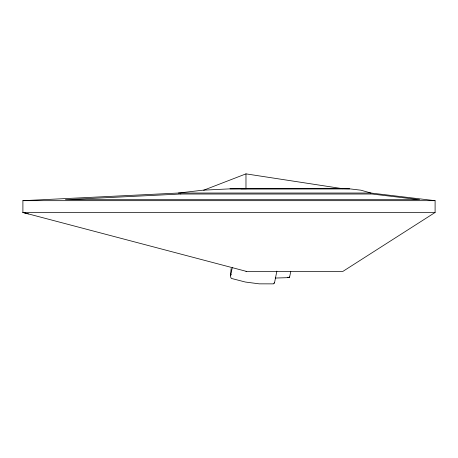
<?xml version="1.0" encoding="UTF-8"?>
<svg xmlns="http://www.w3.org/2000/svg" width="458" height="458" viewBox="0 0 458 458"><rect width="100%" height="100%" fill="white"/><g stroke="black" fill="none" stroke-linecap="round" stroke-linejoin="round"><path stroke-width="0.69" d="M289.404 276.89L289.399 277.611L275.224 278.052M231.124 268.56L230.363 276.535L231.324 278.418L245.351 282.031L259.222 283.846L273.569 283.868L274.617 282.351L276.861 271.13M232.292 267.512L230.632 275.533L231.187 274.302M290.778 271.331L289.548 277.371L287.332 277.285M274.056 283.399L274.479 282.701M28.436 213.932L22.9 212.466L22.9 200.678L178.443 193.036L370.946 193.036L435.1 200.678L435.1 212.466L342.899 271.388L245.975 271.388M203.655 190.213L245.975 173.868L342.899 188.736L349.683 188.862L360.812 190.173L370.946 193.036M178.443 193.036L203.014 190.173L229.985 188.862L246.444 188.736M240.862 188.862L342.899 188.736M229.985 188.862L349.683 188.862M22.9 200.678L435.1 200.678M246.444 271.388L22.9 212.466L435.1 212.466M22.9 212.466L24.32 212.575M245.975 173.868L245.975 188.736M180.818 194.02L65.431 199.694L419.597 199.694L372.005 194.02L180.818 194.02"/></g></svg>
